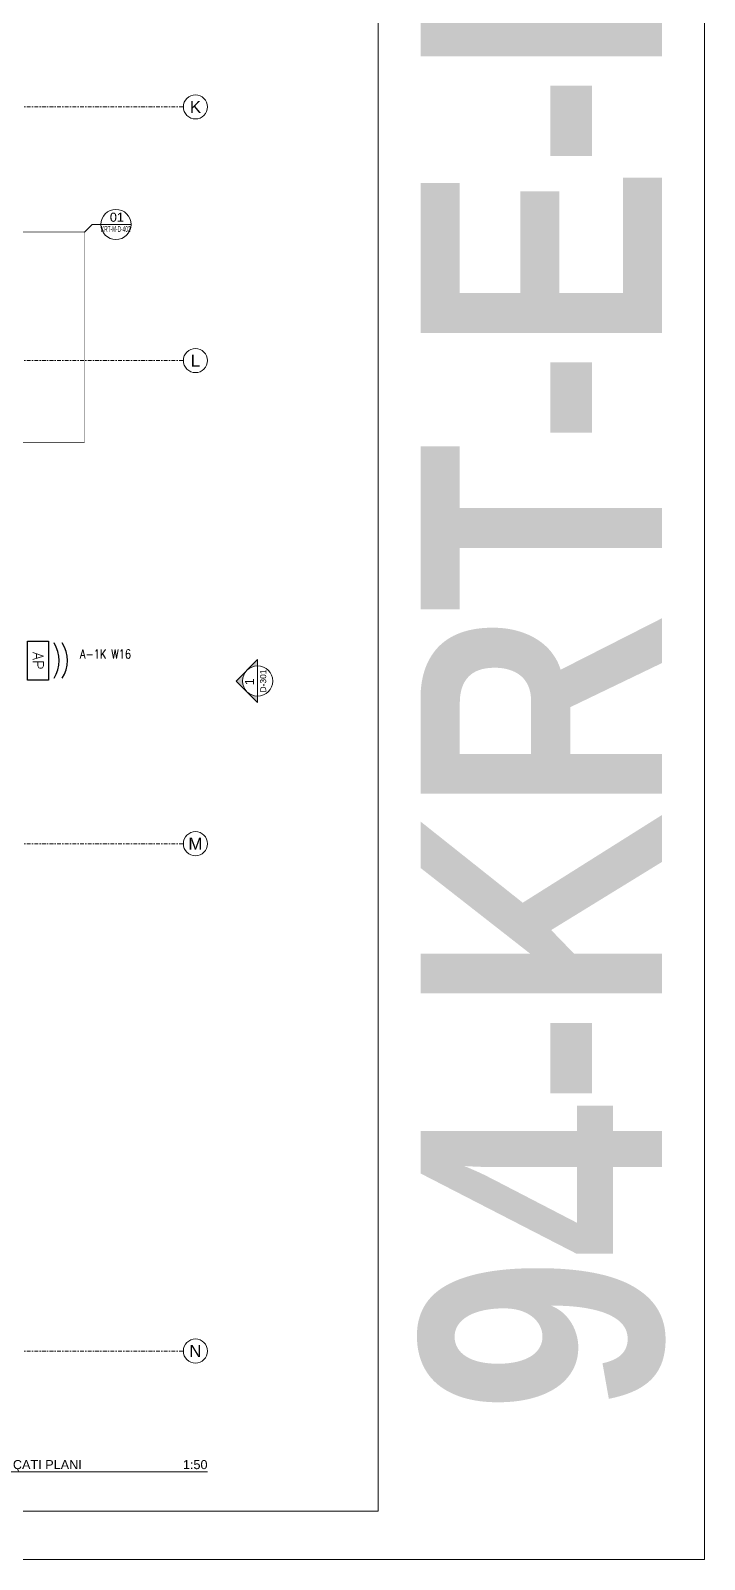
# Model space of a CAD drawing. Extents: x -2050 to 29725, y -1777 to 6820.
# Drawn here: x 28610 to 29725, y 0 to 2531 of the extents above; entities that cross this region are included whole.
import ezdxf
from ezdxf.enums import TextEntityAlignment as Align

# ---------------------------------------------------------------- set-up
doc = ezdxf.new("R2010")
doc.units = 0
doc.header["$LTSCALE"] = 25
doc.header["$MEASUREMENT"] = 0
doc.linetypes.add('DASHDOT2', pattern=[0.5, 0.25, -0.125, 0, -0.125])
doc.linetypes.add('HIDDEN2', pattern=[4.7625, 3.175, -1.5875])
doc.layers.get('0').update_dxf_attribs({"color": 9, "lineweight": 9})
for name, color, linetype, lineweight in [('21', 9, 'Continuous', 9), ('24', 9, 'DASHDOT2', 9), ('40A', 9, 'Continuous', 9), ('E-HARİCİ ACCESS POINT (KABLOSUZ ERİŞİM İÇİN)', 4, 'Continuous', 30), ('E-YAZI', 7, 'Continuous', 30)]:
    doc.layers.add(name, color=color, linetype=linetype, lineweight=lineweight)
doc.styles.add('Arial', font='arial.ttf', dxfattribs={"height": 2.5})
doc.styles.add('E-YAZI', font='txttw.shx')
doc.styles.add('MuuM_TEXT-BOLD', font='ARIALNB.TTF')
doc.styles.add('MuuM_TEXT-ITALIC', font='ARIALNI.TTF')

# ---------------------------------------------------------------- blocks, each defined once
blk = doc.blocks.new('0_drawinglabel')
blk.add_lwpolyline([(3, 0), (46.46, 0)])
blk.add_circle((0, 0), 3)
at = {"style": 'Arial'}
blk.add_attdef('CIZIMNO', text='', height=2.5, dxfattribs=at).set_placement((0, 0), align=Align.MIDDLE)
blk.add_attdef('CIZIMADI', text='', height=2, dxfattribs=at).set_placement((3.5, 0), align=Align.BOTTOM_LEFT)
blk.add_attdef('OLCEK', text='', height=2, dxfattribs=at).set_placement((46.46, 0), align=Align.BOTTOM_RIGHT)
at = {"style": 'MuuM_TEXT-ITALIC'}
blk.add_attdef('DRAWINGNAME', text='', height=2, dxfattribs=at).set_placement((3.5, -0.59), align=Align.TOP_LEFT)
blk.add_attdef('SCALE', text='', height=2, dxfattribs=at).set_placement((46.46, -0.59), align=Align.TOP_RIGHT)
blk = doc.blocks.new('0_aks')
at = {"linetype": 'Continuous'}
blk.add_circle((0, 0), 2, dxfattribs=at)
at = {"style": 'Arial'}
blk.add_attdef('AKS', text='', height=2, dxfattribs=at).set_placement((0, 0), align=Align.MIDDLE_CENTER)
blk = doc.blocks.new('P-AKS_AUDI')
at = {"layer": '24'}
for points in [[(0, -380), (360, -380)], [(0, -800), (360, -800)], [(0, -1600), (360, -1600)], [(0, -2440), (360, -2440)]]:
    blk.add_lwpolyline(points, dxfattribs=at)
at = {"layer": '24', "xscale": 10, "yscale": 10, "zscale": 10}
for p, values in [((380, -380), {'AKS': 'K'}), ((380, -800), {'AKS': 'L'}), ((380, -1600), {'AKS': 'M'}), ((380, -2440), {'AKS': 'N'})]:
    blk.add_blockref('0_aks', p, dxfattribs=at).add_auto_attribs(values)
blk = doc.blocks.new('0_exteriorelevation1')
h = blk.add_hatch(color=256)
h.dxf.hatch_style = 1
h.paths.add_polyline_path([(0, 7.07), (-3.54, 3.54, -0.414214), (3.54, 3.54)])
h = blk.add_hatch(color=256)
edge = h.paths.add_edge_path()
edge.add_arc((0, 0), 5, 135, 180)
edge.add_line((-5, 0), (-7.07, 0))
edge.add_line((-7.07, 0), (-3.54, 3.54))
edge = h.paths.add_edge_path()
edge.add_line((5, 0), (7.07, 0))
edge.add_line((7.07, 0), (3.54, 3.54))
edge.add_arc((0, 0), 5, 0, 45, ccw=False)
blk.add_lwpolyline([(7.07, 0), (0, 7.07), (-7.07, 0), (7.07, 0)])
blk.add_lwpolyline([(7.07, 0), (0, 7.07), (-7.07, 0), (7.07, 0)])
blk.add_circle((0, 0), 5)
at = {"style": 'Arial'}
blk.add_attdef('KESITADI', text='', height=3, dxfattribs=at).set_placement((0, 0), align=Align.BOTTOM_CENTER)
blk.add_attdef('PAFTAADI', text='', height=2, dxfattribs=at).set_placement((0, -0.5), align=Align.TOP_CENTER)
blk = doc.blocks.new('0_detailbox1')
blk.add_lwpolyline([(10.41, -2.5), (7.91, 0), (-5, 0)])
blk.add_circle((0, 0), 5)
at = {"style": 'Arial'}
blk.add_attdef('DETAYADI', text='', height=3, dxfattribs=at).set_placement((0, 0), align=Align.BOTTOM_CENTER)
blk.add_attdef('PAFTAADI', text='', height=2, dxfattribs=at).set_placement((0, -0.5), align=Align.TOP_CENTER)
blk = doc.blocks.new('E-HARİCİ ACCESS POINT')
at = {"layer": 'E-HARİCİ ACCESS POINT (KABLOSUZ ERİŞİM İÇİN)', "ltscale": 2}
blk.add_lwpolyline([(35, 32.3), (35, -32.3), (0, -32.3), (0, 32.3)], close=True, dxfattribs=at)
at = {"layer": 'E-HARİCİ ACCESS POINT (KABLOSUZ ERİŞİM İÇİN)'}
for centre in [(-1.3, 0), (12.3, 0)]:
    blk.add_arc(centre, 53.8, 327.1828, 32.8172, dxfattribs=at)
at = {"layer": 'E-HARİCİ ACCESS POINT (KABLOSUZ ERİŞİM İÇİN)', "style": 'E-YAZI'}
blk.add_text('AP', height=17.28, rotation=270, dxfattribs=at).set_placement((9, 14.2))

msp = doc.modelspace()

# ---------------------------------------------------------------- linework, layer by layer
at = {"layer": '21', "linetype": 'HIDDEN2', "ltscale": 0.1, "const_width": 1}
msp.add_lwpolyline([(28698.81, 2197.8), (28476.02, 2197.8), (28476.02, 1849.53), (28698.81, 1849.53)], close=True, dxfattribs=at)
at = {"layer": '40A'}
for points in [[(29725, 4205), (23780, 4205), (23780, 0), (29725, 0)], [(29185.06, 80), (23860, 80), (23860, 4125), (29185.06, 4125)]]:
    msp.add_lwpolyline(points, close=True, dxfattribs=at)

# ---------------------------------------------------------------- block references
at = {"layer": '21'}
ref = msp.add_blockref('0_detailbox1', (28750.86, 2210.3), dxfattribs=dict(at, xscale=-5, yscale=5, zscale=5))
ref.add_attrib('DETAYADI', '01', dxfattribs={"layer": '0', "height": 15, "style": 'Arial'}).set_placement((28752.43, 2210.3), align=Align.BOTTOM_CENTER)
ref.add_attrib('PAFTAADI', 'KRT-M-D-402', dxfattribs={"layer": '0', "height": 10, "style": 'Arial', "width": 0.45}).set_placement((28750.68, 2207.8), align=Align.TOP_CENTER)
ref = msp.add_blockref('0_exteriorelevation1', (28985.42, 1454.41), dxfattribs=dict(at, xscale=-5, yscale=5, zscale=5, rotation=90))
ref.add_attrib('KESITADI', '1', dxfattribs={"layer": '0', "height": 15, "rotation": 90, "style": 'Arial'}).set_placement((28984.13, 1453.15), align=Align.BOTTOM_CENTER)
ref.add_attrib('PAFTAADI', 'D-301', dxfattribs={"layer": '0', "height": 10, "rotation": 90, "style": 'Arial'}).set_placement((28989.57, 1454.41), align=Align.TOP_CENTER)
ref = msp.add_blockref('0_drawinglabel', (28554.05, 145), dxfattribs=dict(at, xscale=7.5, yscale=7.5, zscale=7.5))
ref.add_attrib('CIZIMNO', '01', dxfattribs={"layer": '0', "height": 18.75, "style": 'Arial'}).set_placement((28554.05, 145), align=Align.MIDDLE)
ref.add_attrib('CIZIMADI', 'ÇATI PLANI', dxfattribs={"layer": '0', "height": 15, "style": 'Arial'}).set_placement((28580.3, 145), align=Align.BOTTOM_LEFT)
ref.add_attrib('OLCEK', '1:50', dxfattribs={"layer": '0', "height": 15, "style": 'Arial'}).set_placement((28902.5, 145), align=Align.BOTTOM_RIGHT)
at = {"layer": '24'}
msp.add_blockref('P-AKS_AUDI', (28502.5, 2785), dxfattribs=at)
at = {"layer": 'E-HARİCİ ACCESS POINT (KABLOSUZ ERİŞİM İÇİN)'}
msp.add_blockref('E-HARİCİ ACCESS POINT', (28604.5, 1488.19), dxfattribs=at)

# ---------------------------------------------------------------- texts
at = {"layer": '40A', "style": 'MuuM_TEXT-BOLD'}
msp.add_text('94-KRT-E-D-1004', height=400, rotation=90, dxfattribs=at).set_placement((29655.06, 2102.5), align=Align.CENTER)
at = {"layer": 'E-YAZI', "color": 6, "style": 'E-YAZI', "width": 0.8}
msp.add_text('A-1K W16', height=15, dxfattribs=at).set_placement((28691.29, 1491.48))

doc.saveas('drawing.dxf')
